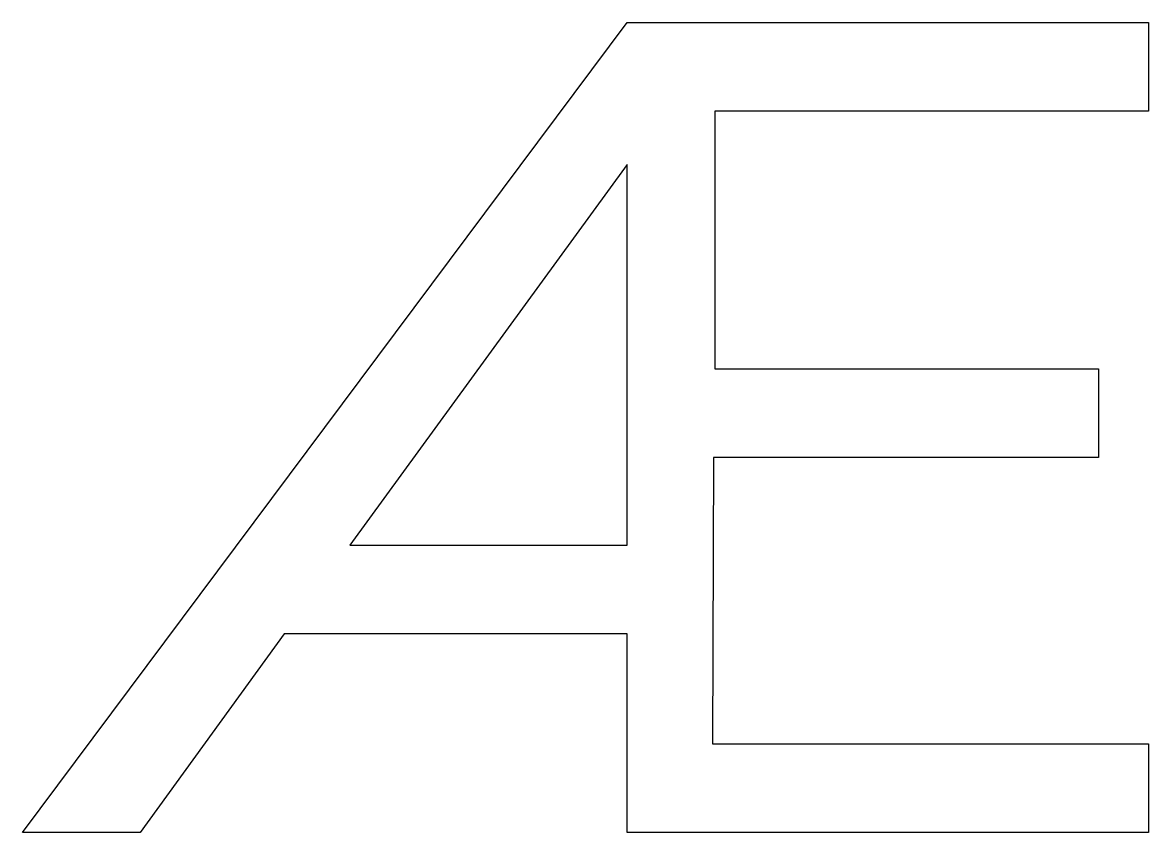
# Model space of a CAD drawing. Extents: x 0.5 to 14.6, y 0 to 10.1.
import ezdxf

# ---------------------------------------------------------------- set-up
doc = ezdxf.new("R2010")
doc.units = 0
doc.layers.get('0').update_dxf_attribs({"linetype": 'CONTINUOUS'})

msp = doc.modelspace()

# ---------------------------------------------------------------- linework, layer by layer
at = {"color": 0}
for p, q in [((0.486111, 0), (8.05556, 10.1389)), ((8.05556, 10.1389), (14.5833, 10.1389)), ((14.5833, 10.1389), (14.5833, 9.02778)), ((14.5833, 9.02778), (9.15278, 9.02778)), ((9.15278, 9.02778), (9.15278, 5.80556)), ((8.05556, 8.36111), (4.58333, 3.59722)), ((8.05556, 3.59722), (8.05556, 8.36111)), ((9.15278, 5.80556), (13.9583, 5.80556)), ((13.9583, 5.80556), (13.9583, 4.69444)), ((9.13889, 4.69444), (9.125, 1.11111)), ((13.9583, 4.69444), (9.13889, 4.69444)), ((4.58333, 3.59722), (8.05556, 3.59722)), ((3.76389, 2.48611), (1.95833, 0)), ((8.05556, 2.48611), (3.76389, 2.48611)), ((8.05556, 0), (8.05556, 2.48611)), ((9.125, 1.11111), (14.5833, 1.11111)), ((14.5833, 1.11111), (14.5833, 0)), ((1.95833, 0), (0.486111, 0)), ((14.5833, 0), (8.05556, 0))]:
    msp.add_line(p, q, dxfattribs=at)

doc.saveas('drawing.dxf')
